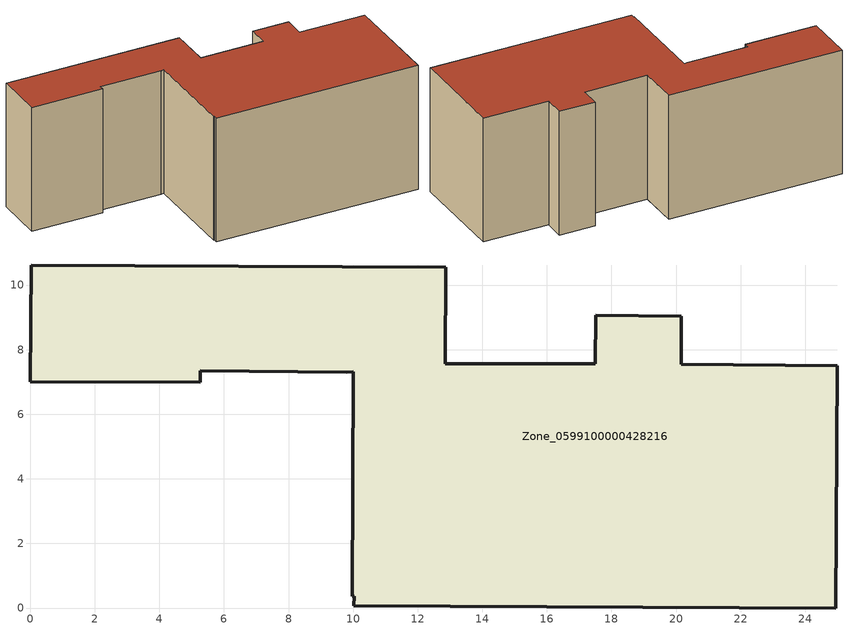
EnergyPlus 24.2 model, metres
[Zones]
Zone_0599100000428216
 floor ground (C_G): 9.97,0.37 10,7.32 9.8,7.3 5.27,7.34 5.27,6.99 0,7 0.04,10.62 12.87,10.55 12.85,7.57 17.5,7.56 17.52,9.06 20.17,9.04 20.16,7.54 24.99,7.5 24.95,0 10.02,0.07 10.03,0.37 z0
 wall outside (C_F): 20.16,7.54 20.17,9.04 17.52,9.06 17.5,7.56 12.85,7.57 12.87,10.55 0.04,10.62 0,7 5.27,6.99 5.27,7.34 9.8,7.3 10,7.32 9.97,0.37 10.03,0.37 10.02,0.07 24.95,0 24.99,7.5 20.16,7.54 z0:9.33
 roof outside (C_R): 10,7.32 9.97,0.37 10.03,0.37 10.02,0.07 24.95,0 24.99,7.5 20.16,7.54 20.17,9.04 17.52,9.06 17.5,7.56 12.85,7.57 12.87,10.55 0.04,10.62 0,7 5.27,6.99 5.27,7.34 9.8,7.3 z9.33
[BUILDING]
Pand.0599100000428216: North Axis=0; Terrain=City; Loads Convergence Tolerance Value=0.04; Temperature Convergence Tolerance Value=0.4; Solar Distribution=FullExterior; Maximum Number of Warmup Days=25; Minimum Number of Warmup Days=1
[Site:Location]
Rotterdam.The.Hague.AP_ZH_NLD Design_Conditions: Latitude=51.96; Longitude=4.45; Time Zone=1; Elevation=-4.5
[SITE:GROUNDTEMPERATURE:BUILDINGSURFACE]
18, 18, 18, 18, 18, 18, 18, 18, 18, 18, 18, 18
[MATERIAL] Thermal Absorptance=0.9; Solar Absorptance=0.7; Visible Absorptance=0.7
Name | Roughness | Thickness | Conductivity | Density | Specific Heat
G.D.2006-2014 | MediumSmooth | 0.15 | 0.06 | 540 | 1210
F.D.2006-2014 | Rough | 0.3 | 0.12 | 1920 | 840
R.D.2006-2014 | MediumRough | 0.2 | 0.08 | 1500 | 1000
[CONSTRUCTION]
C_G: G.D.2006-2014
C_F: F.D.2006-2014
C_R: R.D.2006-2014
[ZONE]
Zone_0599100000428216: Type=1; Multiplier=1; Ceiling Height=Autocalculate; Volume=Autocalculate; Floor Area=autocalculate; Part of Total Floor Area=Yes
[ZONEINFILTRATION:DESIGNFLOWRATE]
Infil_Zone_0599100000428216: Zone or ZoneList or Space or SpaceList=Zone_0599100000428216; Schedule=AlwaysOn; Design Flow Rate Calculation Method=Flow/Area; Flow Rate per Floor Area=0.0021; Constant Term Coefficient=1; Temperature Term Coefficient=0; Velocity Term Coefficient=0; Velocity Squared Term Coefficient=0
[HVACTEMPLATE:ZONE:IDEALLOADSAIRSYSTEM]
Zone_0599100000428216: Maximum Heating Supply Air Temperature=50; Minimum Cooling Supply Air Temperature=13; Maximum Heating Supply Air Humidity Ratio=0.0156; Minimum Cooling Supply Air Humidity Ratio=0.0077; Heating Limit=NoLimit; Cooling Limit=NoLimit; Dehumidification Control Type=ConstantSensibleHeatRatio; Cooling Sensible Heat Ratio=0.7; Dehumidification Setpoint=60; Humidification Control Type=None; Humidification Setpoint=30; Outdoor Air Method=None; Outdoor Air Flow Rate per Person=0.00944; Outdoor Air Flow Rate per Zone Floor Area=0; Outdoor Air Flow Rate per Zone=0; Demand Controlled Ventilation Type=None; Outdoor Air Economizer Type=NoEconomizer; Heat Recovery Type=None; Sensible Heat Recovery Effectiveness=0.7; Latent Heat Recovery Effectiveness=0.65
[ZONECONTROL:THERMOSTAT]
ThermostatControl_Zone_0599100000428216: Zone or ZoneList=Zone_0599100000428216; Control Type Schedule=DualSetpointControlType; Control 1=Thermostat_Zone_0599100000428216; Temperature Difference Between Cutout And Setpoint=0
[THERMOSTATSETPOINT:DUALSETPOINT]
Thermostat_Zone_0599100000428216: Heating Setpoint Temperature Schedule=HeatingSetpoint_Zone_0599100000428216; Cooling Setpoint Temperature Schedule=CoolingSetpoint_Zone_0599100000428216
[SCHEDULE:COMPACT]
HeatingSetpoint_Zone_0599100000428216: Through: 12/31, For: AllDays, Until: 24:00, 21
CoolingSetpoint_Zone_0599100000428216: Through: 12/31, For: AllDays, Until: 24:00, 24
DualSetpointControlType: Through: 12/31, For: AllDays, Until: 24:00, 4
AlwaysOn: Through: 12/31, For: AllDays, Until: 24:00, 1
